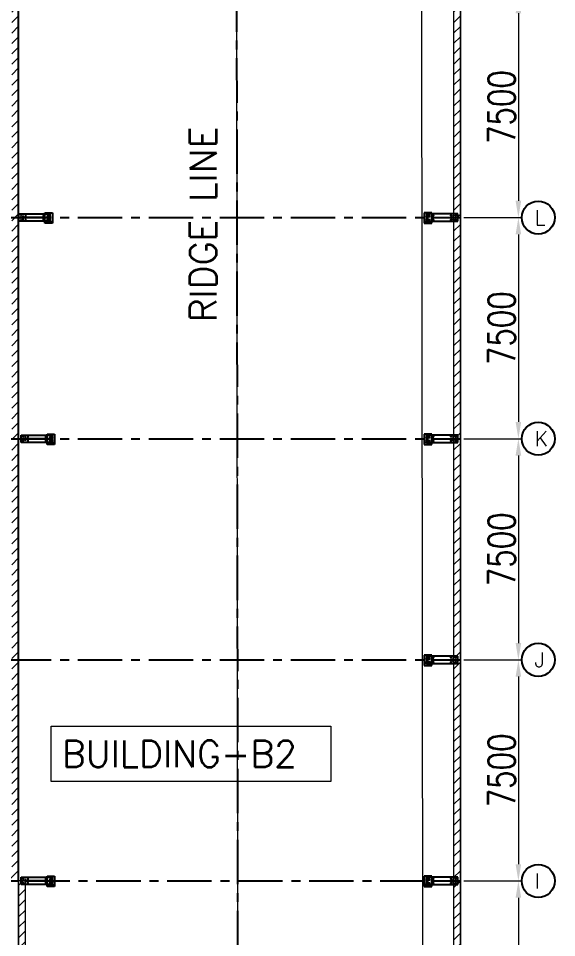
# Model space of a CAD drawing. Header units: millimetres. Extents: x 68421 to 1479662, y -51504 to 144751.
# Drawn here: x 1023292 to 1041566, y 35769 to 66947 of the extents above; entities that cross this region are included whole.
import ezdxf

# ---------------------------------------------------------------- set-up
doc = ezdxf.new("R2010")
doc.units = ezdxf.units.MM
doc.header["$LTSCALE"] = 0.35
doc.header["$MEASUREMENT"] = 0
doc.linetypes.add('CENTER', pattern=[6884.562, 4302.852, -860.57, 860.57, -860.57])
doc.linetypes.add('CONTIN', pattern=[0, 0, 0])
doc.layers.get('0').update_dxf_attribs({"linetype": 'CONTIN'})
doc.layers.get('Defpoints').update_dxf_attribs({"linetype": 'CONTINUOUS'})
for name, color, linetype in [('1', 7, 'CONTIN'), ('10', 10, 'CONTIN'), ('11', 7, 'CONTIN'), ('13', 1, 'CONTIN'), ('27', 1, 'CENTER')]:
    doc.layers.add(name, color=color, linetype=linetype)
doc.styles.add('SIMPLEX', font='simplex.shx', dxfattribs={"width": 0.8})
doc.dimstyles.new('FOR D', dxfattribs={"dimscale": 114, "dimtxt": 2, "dimasz": 2, "dimexe": 1, "dimexo": 1, "dimgap": 1, "dimtad": 1, "dimdec": 0, "dimzin": 0, "dimdsep": 46, "dimtxsty": 'SIMPLEX', "dimcen": 1, "dimclrd": 6, "dimclre": 6, "dimclrt": 7, "dimadec": 0, "dimazin": 0, "dimtfac": 1, "dimtdec": 0, "dimtofl": 0, "dimtmove": 0, "dimatfit": 3, "dimfxl": 1, "dimtolj": 1, "dimtzin": 0, "dimlwd": 0, "dimlwe": 0, "dimarcsym": 1})

# ---------------------------------------------------------------- blocks, each defined once
blk = doc.blocks.new('WCOL')
for p, q in [((-448.874, 875.304), (448.874, 875.304)), ((0, 875.304), (0, 0)), ((-448.874, 0), (448.874, 0))]:
    blk.add_line(p, q)
blk = doc.blocks.new('BOLT_0')
at = {"layer": '1'}
blk.add_circle((0, 0), 25.4, dxfattribs=at)
blk = doc.blocks.new('GFGFG')
at = {"layer": '10'}
for p, q in [((826713.997, -216657.3255), (826463.997, -216657.3255)), ((826463.997, -216657.3255), (826463.997, -217007.3255)), ((826713.997, -217007.3255), (826713.997, -216657.3255)), ((827604, -216690.3335), (826544, -216690.3335)), ((826544, -216690.3335), (826544, -216940.3335)), ((826544, -216940.3335), (827604, -216940.3335)), ((827604, -216940.3335), (827604, -216690.3335)), ((826463.997, -217007.3255), (826713.997, -217007.3255))]:
    blk.add_line(p, q, dxfattribs=at)
for name, p, xscale, yscale, zscale, rotation in [('WCOL', (826589, -216657.3255), 0.25309152, 0.3281104, 0.3281104, 179.9999999999995), ('BOLT_0', (826539, -216782.3255), 0.31496062, 0.31496062, 0.31496062, 269.9999999999995), ('BOLT_0', (826539, -216882.3255), 0.31496062, 0.31496062, 0.31496062, 269.9999999999995), ('BOLT_0', (826619, -216740.3335), 0.5905512, 0.5905512, 0.5905512, 269.9999999999995), ('BOLT_0', (826619, -216890.3335), 0.5905512, 0.5905512, 0.5905512, 269.9999999999995), ('BOLT_0', (826639, -216782.3255), 0.31496062, 0.31496062, 0.31496062, 269.9999999999995), ('BOLT_0', (826639, -216882.3255), 0.31496062, 0.31496062, 0.31496062, 269.9999999999995), ('BOLT_0', (826769, -216740.3335), 0.5905512, 0.5905512, 0.5905512, 269.9999999999995), ('BOLT_0', (826769, -216890.3335), 0.5905512, 0.5905512, 0.5905512, 269.9999999999995), ('WCOL', (827459, -216815.3335), 0.16197856, 0.79950952, 0.79950952, 89.99999999999947), ('BOLT_0', (827379, -216740.3335), 0.5905512, 0.5905512, 0.5905512, 269.9999999999995), ('BOLT_0', (827379, -216890.3335), 0.5905512, 0.5905512, 0.5905512, 269.9999999999995), ('BOLT_0', (827529, -216740.3335), 0.5905512, 0.5905512, 0.5905512, 269.9999999999995), ('BOLT_0', (827529, -216890.3335), 0.5905512, 0.5905512, 0.5905512, 269.9999999999995)]:
    blk.add_blockref(name, p, dxfattribs=dict(at, xscale=xscale, yscale=yscale, zscale=zscale, rotation=rotation))
blk = doc.blocks.new('*D250')
at = {"color": 6, "linetype": 'Continuous', "lineweight": 0}
for p, q in [((1038413, 67690), (1040382, 67690)), ((1040268, 67120), (1040268, 60760)), ((1038413, 60190), (1040382, 60190))]:
    blk.add_line(p, q, dxfattribs=at)
at = {"color": 6, "linetype": 'Continuous', "lineweight": 5}
for points in [[(1040363, 67120), (1040173, 67120), (1040268, 67690)], [(1040173, 60760), (1040363, 60760), (1040268, 60190)]]:
    blk.add_solid(points, dxfattribs=at)
at = {"layer": 'Defpoints', "color": 0, "linetype": 'Continuous', "lineweight": 5}
for p in [(1038299, 67690), (1038299, 60190), (1040268, 60190)]:
    blk.add_point(p, dxfattribs=at)
at = {"color": 7, "linetype": 'Continuous', "lineweight": 5, "insert": (1039698, 63940), "char_height": 912, "attachment_point": 5, "rotation": 90, "style": 'SIMPLEX'}
blk.add_mtext('\\A1;7500', dxfattribs=at)
blk = doc.blocks.new('*D251')
at = {"color": 6, "linetype": 'Continuous', "lineweight": 0}
for p, q in [((1038413, 60190), (1040382, 60190)), ((1040268, 59620), (1040268, 53260)), ((1038413, 52690), (1040382, 52690))]:
    blk.add_line(p, q, dxfattribs=at)
at = {"color": 6, "linetype": 'Continuous', "lineweight": 5}
for points in [[(1040363, 59620), (1040173, 59620), (1040268, 60190)], [(1040173, 53260), (1040363, 53260), (1040268, 52690)]]:
    blk.add_solid(points, dxfattribs=at)
at = {"layer": 'Defpoints', "color": 0, "linetype": 'Continuous', "lineweight": 5}
for p in [(1038299, 60190), (1038299, 52690), (1040268, 52690)]:
    blk.add_point(p, dxfattribs=at)
at = {"color": 7, "linetype": 'Continuous', "lineweight": 5, "insert": (1039698, 56440), "char_height": 912, "attachment_point": 5, "rotation": 90, "style": 'SIMPLEX'}
blk.add_mtext('\\A1;7500', dxfattribs=at)
blk = doc.blocks.new('*D252')
at = {"color": 6, "linetype": 'Continuous', "lineweight": 0}
for p, q in [((1038413, 52690), (1040382, 52690)), ((1040268, 52120), (1040268, 45760)), ((1038413, 45190), (1040382, 45190))]:
    blk.add_line(p, q, dxfattribs=at)
at = {"color": 6, "linetype": 'Continuous', "lineweight": 5}
for points in [[(1040363, 52120), (1040173, 52120), (1040268, 52690)], [(1040173, 45760), (1040363, 45760), (1040268, 45190)]]:
    blk.add_solid(points, dxfattribs=at)
at = {"layer": 'Defpoints', "color": 0, "linetype": 'Continuous', "lineweight": 5}
for p in [(1038299, 52690), (1038299, 45190), (1040268, 45190)]:
    blk.add_point(p, dxfattribs=at)
at = {"color": 7, "linetype": 'Continuous', "lineweight": 5, "insert": (1039698, 48940), "char_height": 912, "attachment_point": 5, "rotation": 90, "style": 'SIMPLEX'}
blk.add_mtext('\\A1;7500', dxfattribs=at)
blk = doc.blocks.new('*D253')
at = {"color": 6, "linetype": 'Continuous', "lineweight": 0}
for p, q in [((1038413, 45190), (1040382, 45190)), ((1040268, 44620), (1040268, 38260)), ((1038413, 37690), (1040382, 37690))]:
    blk.add_line(p, q, dxfattribs=at)
at = {"color": 6, "linetype": 'Continuous', "lineweight": 5}
for points in [[(1040363, 44620), (1040173, 44620), (1040268, 45190)], [(1040173, 38260), (1040363, 38260), (1040268, 37690)]]:
    blk.add_solid(points, dxfattribs=at)
at = {"layer": 'Defpoints', "color": 0, "linetype": 'Continuous', "lineweight": 5}
for p in [(1038299, 45190), (1038299, 37690), (1040268, 37690)]:
    blk.add_point(p, dxfattribs=at)
at = {"color": 7, "linetype": 'Continuous', "lineweight": 5, "insert": (1039698, 41440), "char_height": 912, "attachment_point": 5, "rotation": 90, "style": 'SIMPLEX'}
blk.add_mtext('\\A1;7500', dxfattribs=at)
blk = doc.blocks.new('*D254')
at = {"color": 6, "linetype": 'Continuous', "lineweight": 0}
for p, q in [((1038413, 37690), (1040382, 37690)), ((1040268, 37120), (1040268, 31385)), ((1038413, 30815), (1040382, 30815))]:
    blk.add_line(p, q, dxfattribs=at)
at = {"color": 6, "linetype": 'Continuous', "lineweight": 5}
for points in [[(1040363, 37120), (1040173, 37120), (1040268, 37690)], [(1040173, 31385), (1040363, 31385), (1040268, 30815)]]:
    blk.add_solid(points, dxfattribs=at)
at = {"layer": 'Defpoints', "color": 0, "linetype": 'Continuous', "lineweight": 5}
for p in [(1038299, 37690), (1038299, 30815), (1040268, 30815)]:
    blk.add_point(p, dxfattribs=at)
at = {"color": 7, "linetype": 'Continuous', "lineweight": 5, "insert": (1039698, 34252), "char_height": 912, "attachment_point": 5, "rotation": 90, "style": 'SIMPLEX'}
blk.add_mtext('\\A1;6875', dxfattribs=at)
blk = doc.blocks.new('*D270')
at = {"color": 6, "linetype": 'Continuous', "lineweight": 0}
for p, q in [((1040382, 82690), (1043169, 82690)), ((1043055, 82120), (1043055, -16740)), ((1040382, -17310), (1043169, -17310))]:
    blk.add_line(p, q, dxfattribs=at)
at = {"color": 6, "linetype": 'Continuous', "lineweight": 5}
for points in [[(1043150, 82120), (1042960, 82120), (1043055, 82690)], [(1042960, -16740), (1043150, -16740), (1043055, -17310)]]:
    blk.add_solid(points, dxfattribs=at)
at = {"layer": 'Defpoints', "color": 0, "linetype": 'Continuous', "lineweight": 5}
for p in [(1040268, 82690), (1040268, -17310), (1043055, -17310)]:
    blk.add_point(p, dxfattribs=at)
at = {"color": 7, "linetype": 'Continuous', "lineweight": 5, "insert": (1042428, 32690), "char_height": 912, "attachment_point": 5, "rotation": 90, "style": 'SIMPLEX'}
blk.add_mtext('\\A1;100000 OUT-TO-OUT OF STEEL LINE', dxfattribs=at)

msp = doc.modelspace()

# ---------------------------------------------------------------- hatches: boundary and pattern name
at = {"linetype": 'Continuous', "lineweight": 5}
h = msp.add_hatch(dxfattribs=at)
h.set_pattern_fill('ANSI31', color=256, scale=2000)
h.set_pattern_definition([(45, (-47250.27, 13657), (-176.776695, 176.776695), [])])
h.paths.add_polyline_path([(948298.82805, 82689.899), (1023298.82805, 82689.899), (1023298.82805, 37689.899), (948298.82805, 37689.899)])
h.paths.add_polyline_path([(948528.82805, 82459.899), (1023068.82805, 82459.899), (1023068.82805, 37919.899), (948528.82805, 37919.899)], flags=16)
h = msp.add_hatch(dxfattribs=at)
h.set_pattern_fill('ANSI31', color=256, scale=2000)
h.set_pattern_definition([(45, (230853.73, 268272), (-176.776695, 176.776695), [])])
h.paths.add_polyline_path([(1023298.82805, 37689.899), (1023298.82805, -17310.101), (1038298.82805, -17310.101), (1038298.82805, 82689.899), (1023298.82805, 82689.899), (1023298.82805, 82459.899), (1038068.82805, 82459.899), (1038068.82805, -17080.101), (1023528.82805, -17080.101), (1023528.82805, 37689.899)])

# ---------------------------------------------------------------- linework, layer by layer
for p, q in [((1023298.82805, 37689.899), (1023298.82805, 82689.899)), ((948298.82805, 37689.899), (1023298.82805, 37689.899))]:
    msp.add_line(p, q)
for p, q in [((1030683.82805, 82459.899), (1030795.52789, -17080.101)), ((948298.82805, 60189.899), (1023298.82805, 60189.899))]:
    msp.add_line(p, q, dxfattribs=at)
at = {"color": 4, "linetype": 'Continuous', "lineweight": 5}
msp.add_line((1036962.39634, 82383.61872), (1037074.09618, -17156.38128), dxfattribs=at)
at = {"linetype": 'Continuous', "lineweight": 5}
for points in [[(948298.82805, 82689.899), (1023298.82805, 82689.899), (1023298.82805, 37689.899), (948298.82805, 37689.899)], [(1023298.82805, 82689.899), (1038298.82805, 82689.899), (1038298.82805, -17310.101), (1023298.82805, -17310.101)], [(1024407, 42944), (1033902, 42944), (1033902, 41059), (1024407, 41059)]]:
    msp.add_lwpolyline(points, close=True, dxfattribs=at)
for points in [[(1023298.82805, 82689.899), (1038298.82805, 82689.899), (1038298.82805, -17310.101), (1023298.82805, -17310.101), (1023298.82805, 37689.899)], [(1023298.82805, 37689.899), (1023298.82805, -17310.101), (1038298.82805, -17310.101), (1038298.82805, 82689.899), (1023298.82805, 82689.899), (1023298.82805, 82459.899), (1038068.82805, 82459.899), (1038068.82805, -17080.101), (1023528.82805, -17080.101), (1023528.82805, 37689.899), (1023298.82805, 37689.899)], [(1023298.82805, 82459.899), (1038068.82805, 82459.899), (1038068.82805, -17080.101), (1023528.82805, -17080.101), (1023528.82805, 37689.899)]]:
    msp.add_lwpolyline(points, dxfattribs=at)
at = {"layer": '13'}
for centre in [(1040942.81805, 60189.899), (1040942.81805, 52689.899), (1040942.81805, 45189.899), (1040942.81805, 37689.899)]:
    msp.add_circle(centre, 561.092, dxfattribs=at)
at = {"layer": '27'}
for p, q in [((1030683.82805, 82459.899), (1030795.78598, -17310.101)), ((948205.31305, 60189.899), (1038298.82805, 60189.899)), ((948205.31305, 52689.899), (1038298.82805, 52689.899)), ((948205.31305, 45189.899), (1038298.82805, 45189.899)), ((1023528.82805, 37689.899), (1038298.82805, 37689.899))]:
    msp.add_line(p, q, dxfattribs=at)

# ---------------------------------------------------------------- block references
at = {"linetype": 'Continuous', "lineweight": 5, "xscale": -1}
for p in [(1850909.38239, 277005.2325), (1850987.82805, 269505.2325), (1850987.82805, 254505.2325)]:
    msp.add_blockref('GFGFG', p, dxfattribs=at)
at = {"linetype": 'Continuous', "lineweight": 5}
for p in [(210609.82805, 277005.2325), (210609.82805, 269505.2325), (210609.82805, 262005.2325), (210609.82805, 254505.2325)]:
    msp.add_blockref('GFGFG', p, dxfattribs=at)

# ---------------------------------------------------------------- texts
at = {"layer": '11', "style": 'SIMPLEX'}
msp.add_text('RIDGE LINE', height=900, rotation=90, dxfattribs=at).set_placement((1030017.72605, 56644.79363))
msp.add_text('BUILDING-B2', height=900, dxfattribs=at).set_placement((1024766, 41553))
at = {"layer": '13', "style": 'SIMPLEX'}
for s, p in [('L', (1040816.57305, 59937.407)), ('K', (1040816.57305, 52437.407)), ('J', (1040816.57305, 44937.407)), ('I', (1040816.57305, 37437.407))]:
    msp.add_text(s, height=504.983, dxfattribs=at).set_placement(p)

# ---------------------------------------------------------------- dimensions: what is measured, and where the dimension line sits
at = {"linetype": 'Continuous', "lineweight": 5}
dim = msp.add_linear_dim(base=(1043055, -17310.101), p1=(1040267.72605, 82689.899), p2=(1040267.72605, -17310.101), angle=90, text='<> OUT-TO-OUT OF STEEL LINE', dimstyle='FOR D', override={"dimtxt": 8, "dimasz": 5, "dimgap": 1.5}, dxfattribs=at)
dim.commit()
dim.dimension.update_dxf_attribs({"geometry": '*D270', "text_midpoint": (1042428, 32689.899)})
for base, p1, p2, picture, middle in [((1040267.72605, 60189.899), (1038298.82805, 67689.899), (1038298.82805, 60189.899), '*D250', (1039697.72605, 63939.899)), ((1040267.72605, 52689.899), (1038298.82805, 60189.899), (1038298.82805, 52689.899), '*D251', (1039697.72605, 56439.899)), ((1040267.72605, 45189.899), (1038298.82805, 52689.899), (1038298.82805, 45189.899), '*D252', (1039697.72605, 48939.899)), ((1040267.72605, 37689.899), (1038298.82805, 45189.899), (1038298.82805, 37689.899), '*D253', (1039697.72605, 41439.899)), ((1040267.72605, 30814.899), (1038298.82805, 37689.899), (1038298.82805, 30814.899), '*D254', (1039697.72605, 34252.399))]:
    dim = msp.add_linear_dim(base=base, p1=p1, p2=p2, angle=90, dimstyle='FOR D', override={"dimtxt": 8, "dimasz": 5}, dxfattribs=at)
    dim.commit()
    dim.dimension.update_dxf_attribs({"geometry": picture, "text_midpoint": middle})

doc.saveas('drawing.dxf')
